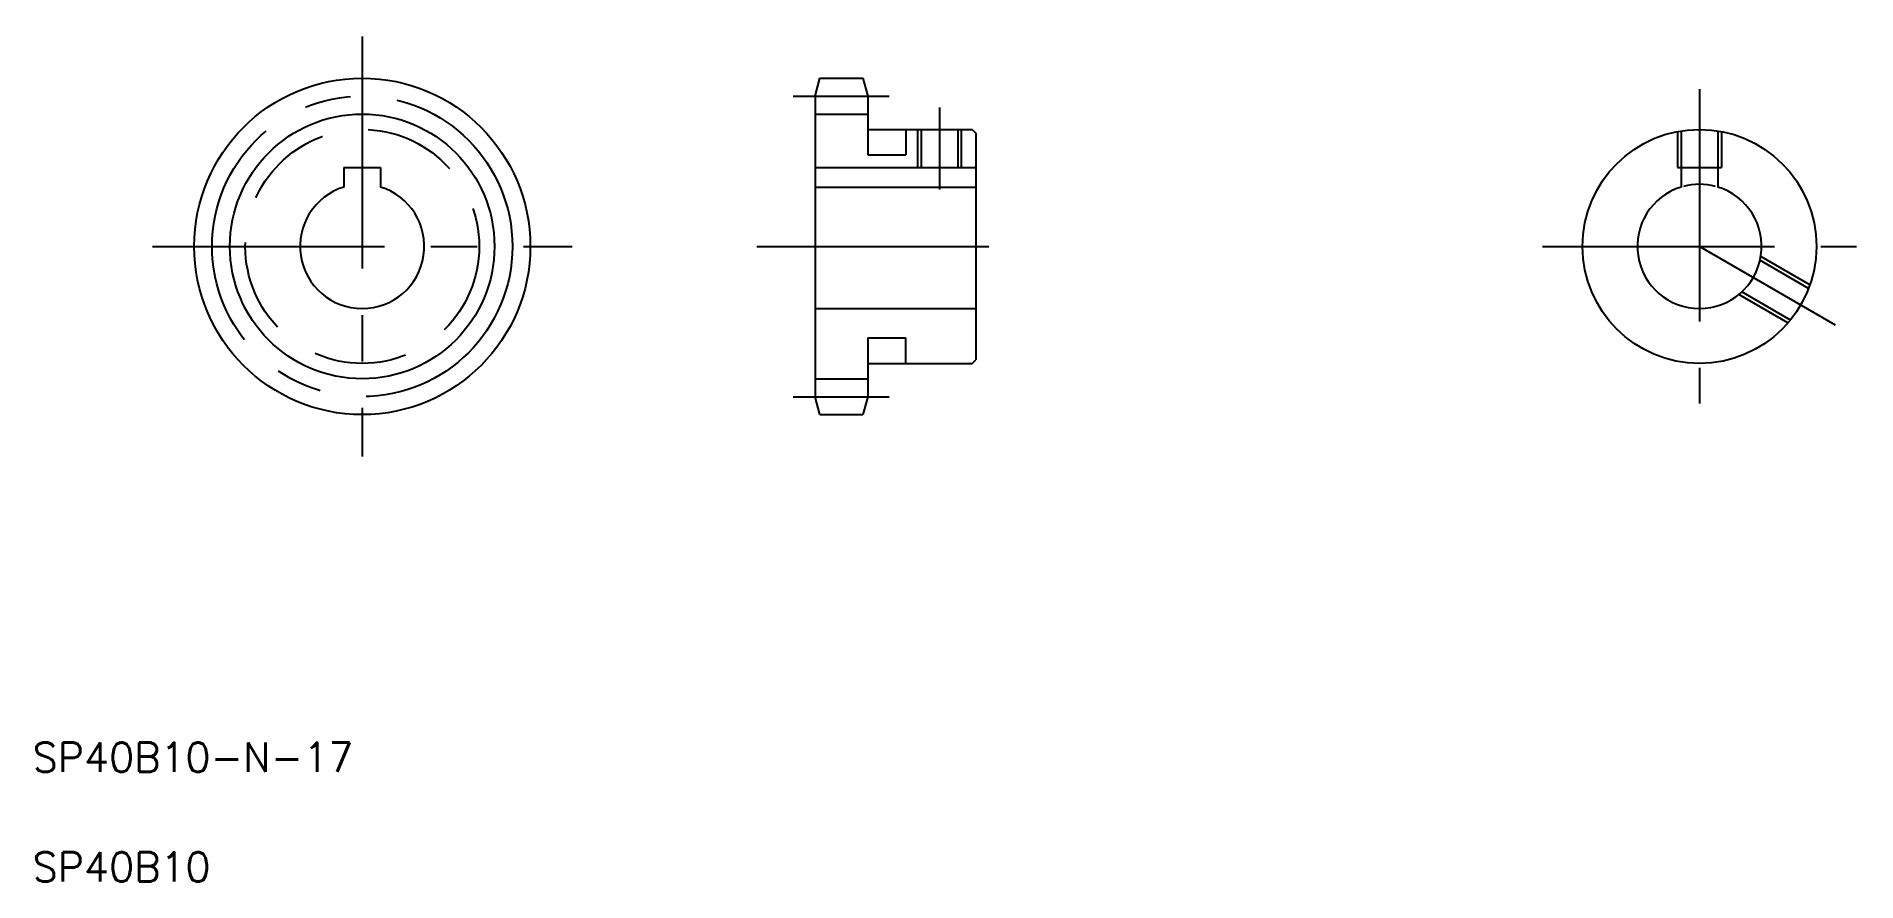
# Model space of a CAD drawing. Extents: x 11 to 260, y 10 to 126.
import ezdxf

# ---------------------------------------------------------------- set-up
doc = ezdxf.new("R2010")
doc.units = 0
doc.linetypes.add('CENTER', pattern=[50.8, 31.75, -6.35, 6.35, -6.35])
doc.linetypes.add('DASHED', pattern=[19.05, 12.7, -6.35])
doc.layers.get('0').update_dxf_attribs({"linetype": 'CONTINUOUS'})
doc.layers.add('CENTER', color=1, linetype='CENTER')
doc.styles.get("Standard").update_dxf_attribs({"font": 'txt', "bigfont": 'BIGFONT'})

msp = doc.modelspace()

# ---------------------------------------------------------------- linework, layer by layer
at = {"color": 7, "linetype": 'CONTINUOUS'}
for p, q in [((117.08, 117.4), (117.73, 119.85)), ((117.73, 119.85), (123.62, 119.85)), ((123.62, 119.85), (124.28, 117.4)), ((117.08, 117.4), (117.08, 76.3)), ((124.28, 117.4), (124.28, 112.85)), ((117.08, 114.95), (124.28, 114.95)), ((124.28, 112.85), (138.58, 112.85)), ((131.58, 112.85), (131.58, 107.65)), ((136.58, 112.85), (136.58, 107.65)), ((138.58, 112.85), (139.08, 112.35)), ((139.08, 112.35), (139.08, 81.35)), ((52.6, 107.65), (57.6, 107.65)), ((52.6, 107.65), (52.6, 104.97)), ((57.6, 107.65), (57.6, 104.97)), ((117.08, 107.65), (139.08, 107.65)), ((235.59, 107.65), (240.59, 107.65)), ((235.59, 107.65), (235.59, 104.97)), ((240.59, 107.65), (240.59, 104.97)), ((117.08, 104.97), (139.08, 104.97)), ((139.08, 104.6), (139.08, 104.6)), ((139.08, 96.85), (139.08, 96.85)), ((117.08, 88.35), (139.08, 88.35)), ((124.28, 80.85), (124.28, 76.3)), ((124.28, 80.85), (138.58, 80.85)), ((138.58, 80.85), (139.08, 81.35)), ((117.08, 78.75), (124.28, 78.75)), ((117.73, 73.85), (117.08, 76.3)), ((124.28, 76.3), (123.62, 73.85)), ((117.73, 73.85), (123.62, 73.85))]:
    msp.add_line(p, q, dxfattribs=at)
at = {"color": 3, "linetype": 'DASHED'}
for p, q in [((124.28, 112.85), (124.28, 109.35)), ((129.48, 112.85), (129.48, 109.35)), ((235.09, 112.56), (235.09, 107.65)), ((235.59, 112.65), (235.59, 107.65)), ((240.59, 112.65), (240.59, 107.65)), ((241.09, 112.56), (241.09, 107.65)), ((124.28, 109.35), (129.48, 109.35)), ((235.09, 107.65), (235.59, 107.65)), ((240.59, 107.65), (241.09, 107.65)), ((253.03, 91.11), (246.37, 94.95)), ((253.2, 91.59), (246.48, 95.47)), ((250.2, 86.39), (243.48, 90.27)), ((250.53, 86.78), (243.87, 90.62)), ((124.28, 84.35), (129.48, 84.35)), ((124.28, 84.35), (124.28, 80.85)), ((129.48, 80.85), (129.48, 84.35))]:
    msp.add_line(p, q, dxfattribs=at)
at = {"color": 3, "linetype": 'CONTINUOUS'}
for p, q in [((131.08, 112.85), (131.08, 107.65)), ((137.08, 112.85), (137.08, 107.65))]:
    msp.add_line(p, q, dxfattribs=at)
at = {"color": 7, "linetype": 'CONTINUOUS'}
for centre, radius in [((55.1, 96.85), 23), ((238.09, 96.85), 16)]:
    msp.add_circle(centre, radius, dxfattribs=at)
at = {"color": 3, "linetype": 'CONTINUOUS'}
msp.add_circle((55.1, 96.85), 18.1, dxfattribs=at)
at = {"color": 3, "linetype": 'DASHED'}
msp.add_circle((55.1, 96.85), 16, dxfattribs=at)
at = {"color": 7, "linetype": 'CONTINUOUS'}
for centre in [(55.1, 96.85), (238.09, 96.85)]:
    msp.add_arc(centre, 8.5, 107.1046, 72.8954, dxfattribs=at)
at = {"color": 3, "linetype": 'CONTINUOUS'}
msp.add_arc((238.09, 96.85), 8.5, 74.9997, 105.0003, dxfattribs=at)
at = {"layer": 'CENTER', "color": 1, "linetype": 'CENTER'}
for p, q in [((55.1, 125.56), (55.1, 68.13)), ((114.08, 117.4), (127.19, 117.4)), ((238.09, 118.35), (238.09, 75.35)), ((134.08, 115.85), (134.08, 104.65)), ((26.38, 96.85), (83.81, 96.85)), ((109.08, 96.85), (147.08, 96.85)), ((216.59, 96.85), (259.59, 96.85)), ((256.71, 86.1), (238.09, 96.85)), ((114.08, 76.3), (127.19, 76.3))]:
    msp.add_line(p, q, dxfattribs=at)
msp.add_circle((55.1, 96.85), 20.55, dxfattribs=at)

# ---------------------------------------------------------------- texts
at = {"color": 7, "linetype": 'CONTINUOUS'}
for s, p in [('SP40B10-N-17', (10, 25)), ('SP40B10', (10, 10))]:
    msp.add_text(s, height=4, dxfattribs=at).set_placement(p)

doc.saveas('drawing.dxf')
